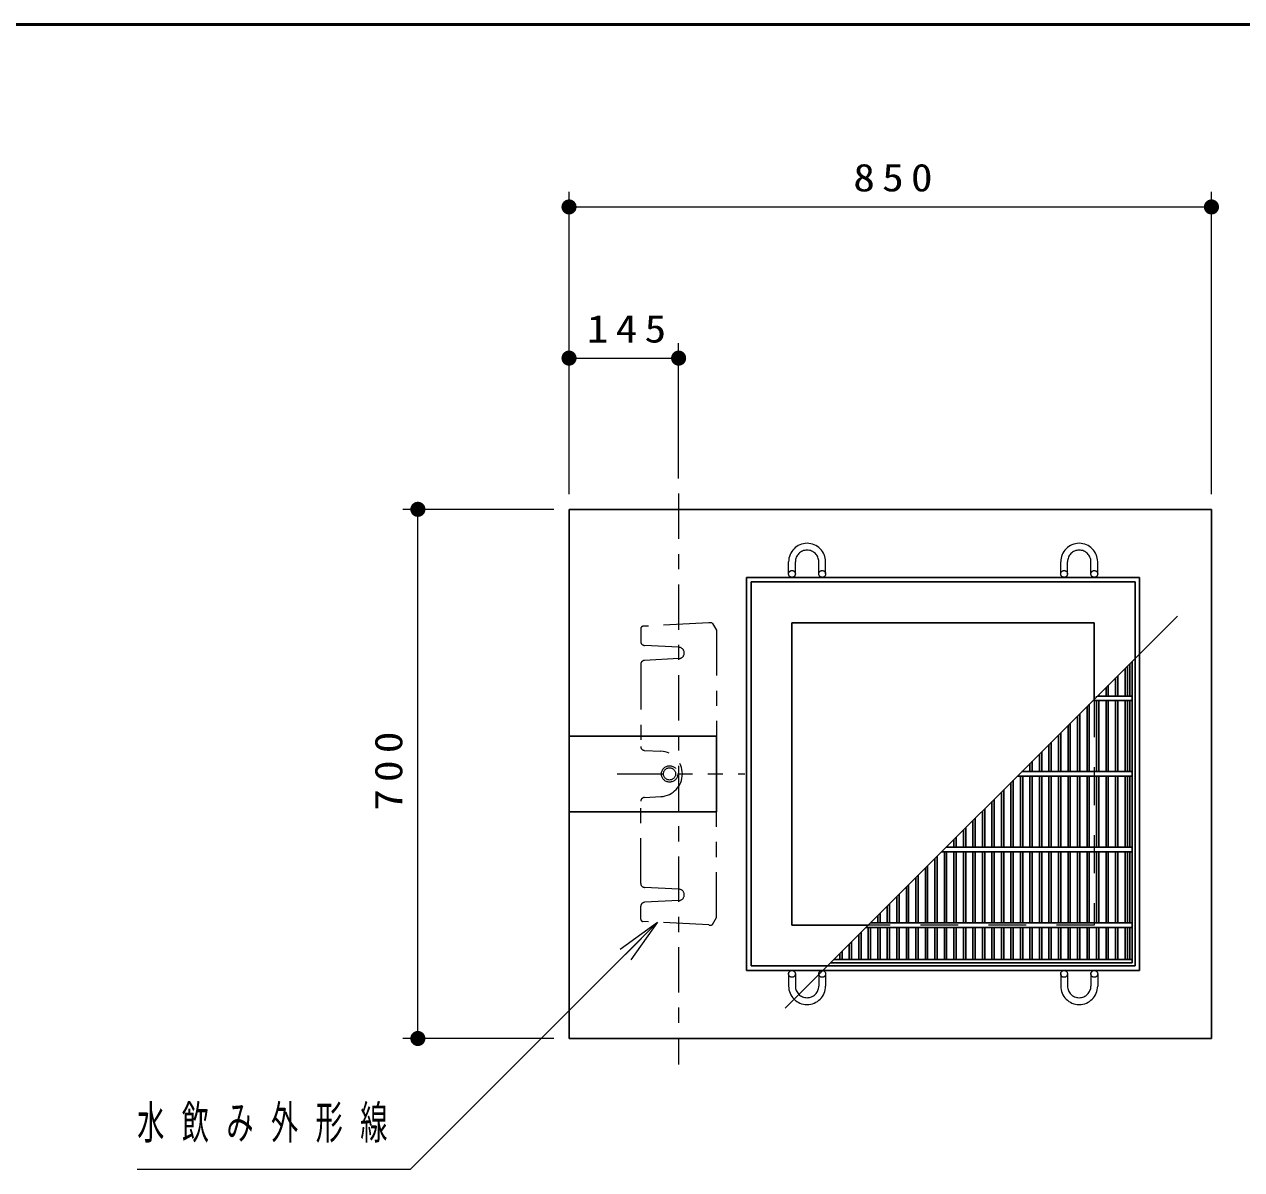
# Model space of a CAD drawing. Units: millimetres on the paper, scale 1:20. Extents: x -365 to 0, y -47 to 257.
# Drawn here: x -235.2 to -154.7, y 181.2 to 257 of the extents above; entities that cross this region are included whole.
import ezdxf

# ---------------------------------------------------------------- set-up
doc = ezdxf.new("R2010")
doc.units = ezdxf.units.MM
for name, pattern in [('USER1', [4.5, 2.5, -2]), ('USER2', [6, 3, -1, 1, -1]), ('USER3', [8, 3, -1, 1, -1, 1, -1])]:
    doc.linetypes.add(name, pattern=pattern)
doc.layers.add('LY_1', color=2, linetype='Continuous', lineweight=25)
doc.layers.add('LY_5', color=7, linetype='Continuous', lineweight=13)
doc.styles.add('ＭＳ ゴシック', font='')
doc.styles.get('ＭＳ ゴシック').set_extended_font_data('MS Gothic')

# ---------------------------------------------------------------- blocks, each defined once
blk = doc.blocks.new('filled_dot')
at = {"color": 0, "linetype": 'Continuous', "lineweight": -2, "const_width": 1.25}
blk.add_lwpolyline([(-0.625, 0, 1), (0.625, 0, 1)], format="xyb", close=True, dxfattribs=at)

msp = doc.modelspace()

# ---------------------------------------------------------------- linework, layer by layer
at = {"layer": 'LY_1', "color": 7, "lineweight": 13}
for p, q in [((-199.194, 225.922), (-199.194, 245.922)), ((-156.694, 225.922), (-156.694, 245.922)), ((-199.194, 244.922), (-156.694, 244.922)), ((-199.194, 225.922), (-199.194, 235.922)), ((-191.944, 226.961), (-191.944, 235.922)), ((-199.194, 234.922), (-191.944, 234.922)), ((-200.194, 224.922), (-210.194, 224.922)), ((-209.194, 189.922), (-209.194, 224.922)), ((-195.808, 195.84), (-193.333, 197.607)), ((-193.333, 197.607), (-195.455, 195.486)), ((-193.333, 197.607), (-195.101, 195.132)), ((-200.194, 189.922), (-210.194, 189.922))]:
    msp.add_line(p, q, dxfattribs=at)
at = {"layer": 'LY_1', "color": 7, "linetype": 'USER2', "lineweight": 13}
msp.add_line((-191.944, 225.961), (-191.944, 188.201), dxfattribs=at)
at = {"layer": 'LY_1', "color": 7}
for p, q in [((-199.194, 224.922), (-156.694, 224.922)), ((-199.194, 224.922), (-199.194, 189.922)), ((-156.694, 224.922), (-156.694, 189.922)), ((-187.444, 194.422), (-187.444, 220.422)), ((-187.444, 220.422), (-161.444, 220.422)), ((-187.144, 194.722), (-187.144, 220.122)), ((-187.144, 220.122), (-161.744, 220.122)), ((-161.744, 220.122), (-161.744, 194.722)), ((-161.444, 220.422), (-161.444, 194.422)), ((-184.885, 191.922), (-158.944, 217.862)), ((-184.444, 197.422), (-184.444, 217.422)), ((-184.444, 217.422), (-164.444, 217.422)), ((-164.444, 217.422), (-164.444, 212.362)), ((-179.385, 197.422), (-184.444, 197.422)), ((-161.444, 194.422), (-187.444, 194.422)), ((-161.744, 194.722), (-187.144, 194.722)), ((-199.194, 189.922), (-156.694, 189.922))]:
    msp.add_line(p, q, dxfattribs=at)
at = {"layer": 'LY_1', "color": 7, "linetype": 'USER1', "lineweight": 13}
for p, q in [((-184.669, 220.649), (-184.669, 221.449)), ((-184.219, 220.649), (-184.219, 221.449)), ((-182.669, 220.649), (-182.669, 221.449)), ((-182.219, 220.649), (-182.219, 221.449)), ((-166.669, 220.649), (-166.669, 221.449)), ((-166.219, 220.649), (-166.219, 221.449)), ((-164.669, 220.649), (-164.669, 221.449)), ((-164.219, 220.649), (-164.219, 221.449)), ((-164.444, 212.362), (-164.444, 197.422)), ((-164.444, 197.422), (-179.385, 197.422)), ((-184.669, 194.194), (-184.669, 193.394)), ((-184.219, 194.194), (-184.219, 193.394)), ((-182.669, 194.194), (-182.669, 193.394)), ((-182.219, 194.194), (-182.219, 193.394)), ((-166.669, 194.194), (-166.669, 193.394)), ((-166.219, 194.194), (-166.219, 193.394)), ((-164.669, 194.194), (-164.669, 193.394)), ((-164.219, 194.194), (-164.219, 193.394))]:
    msp.add_line(p, q, dxfattribs=at)
at = {"layer": 'LY_1', "color": 70, "linetype": 'USER3', "lineweight": 13}
for p, q in [((-194.444, 217.035), (-194.444, 216.165)), ((-189.944, 217.414), (-194.302, 217.185)), ((-189.708, 217.372), (-189.444, 216.922)), ((-189.444, 216.922), (-189.444, 207.422)), ((-191.925, 215.796), (-194.207, 215.916)), ((-191.925, 215.047), (-194.207, 214.928)), ((-194.444, 214.678), (-194.444, 209.226)), ((-194.207, 208.977), (-193.116, 208.92)), ((-189.444, 197.922), (-189.444, 207.422)), ((-194.444, 200.165), (-194.444, 205.617)), ((-194.207, 205.866), (-193.116, 205.924)), ((-191.925, 199.796), (-194.207, 199.916)), ((-191.925, 199.047), (-194.207, 198.928)), ((-194.444, 197.808), (-194.444, 198.678)), ((-189.944, 197.43), (-194.302, 197.658)), ((-189.708, 197.471), (-189.444, 197.922))]:
    msp.add_line(p, q, dxfattribs=at)
at = {"layer": 'LY_1', "color": 4}
for p, q in [((-162.409, 214.397), (-162.409, 212.572)), ((-162.259, 214.547), (-162.259, 212.572)), ((-162.094, 214.712), (-162.094, 212.572)), ((-161.944, 214.862), (-161.944, 194.922)), ((-163.038, 213.768), (-163.038, 212.572)), ((-162.888, 213.918), (-162.888, 212.572)), ((-164.147, 212.66), (-164.147, 212.572)), ((-163.667, 213.139), (-163.667, 212.572)), ((-163.517, 213.289), (-163.517, 212.572)), ((-164.926, 211.88), (-164.926, 207.572)), ((-164.776, 212.03), (-164.776, 207.572)), ((-164.535, 212.272), (-161.944, 212.272)), ((-164.297, 212.51), (-164.297, 212.572)), ((-164.297, 212.272), (-164.297, 207.572)), ((-164.235, 212.572), (-161.944, 212.572)), ((-164.147, 212.272), (-164.147, 207.572)), ((-163.667, 212.272), (-163.667, 207.572)), ((-163.517, 212.272), (-163.517, 207.572)), ((-163.038, 212.272), (-163.038, 207.572)), ((-162.888, 212.272), (-162.888, 207.572)), ((-162.409, 212.272), (-162.409, 207.572)), ((-162.259, 212.272), (-162.259, 207.572)), ((-162.094, 212.272), (-162.094, 207.572)), ((-165.555, 211.251), (-165.555, 207.572)), ((-165.405, 211.401), (-165.405, 207.572)), ((-166.184, 210.622), (-166.184, 207.572)), ((-166.034, 210.772), (-166.034, 207.572)), ((-167.292, 209.514), (-167.292, 207.572)), ((-166.813, 209.993), (-166.813, 207.572)), ((-166.663, 210.143), (-166.663, 207.572)), ((-168.071, 208.735), (-168.071, 207.572)), ((-167.921, 208.885), (-167.921, 207.572)), ((-167.442, 209.364), (-167.442, 207.572)), ((-168.7, 208.106), (-168.7, 207.572)), ((-168.55, 208.256), (-168.55, 207.572)), ((-169.808, 206.998), (-169.808, 202.572)), ((-169.535, 207.272), (-161.944, 207.272)), ((-169.329, 207.272), (-169.329, 202.572)), ((-169.235, 207.572), (-161.944, 207.572)), ((-169.179, 207.272), (-169.179, 202.572)), ((-168.7, 207.272), (-168.7, 202.572)), ((-168.55, 207.272), (-168.55, 202.572)), ((-168.071, 207.272), (-168.071, 202.572)), ((-167.921, 207.272), (-167.921, 202.572)), ((-167.442, 207.272), (-167.442, 202.572)), ((-167.292, 207.272), (-167.292, 202.572)), ((-166.813, 207.272), (-166.813, 202.572)), ((-166.663, 207.272), (-166.663, 202.572)), ((-166.184, 207.272), (-166.184, 202.572)), ((-166.034, 207.272), (-166.034, 202.572)), ((-165.555, 207.272), (-165.555, 202.572)), ((-165.405, 207.272), (-165.405, 202.572)), ((-164.926, 207.272), (-164.926, 202.572)), ((-164.776, 207.272), (-164.776, 202.572)), ((-164.297, 207.272), (-164.297, 202.572)), ((-164.147, 207.272), (-164.147, 202.572)), ((-163.667, 207.272), (-163.667, 202.572)), ((-163.517, 207.272), (-163.517, 202.572)), ((-163.038, 207.272), (-163.038, 202.572)), ((-162.888, 207.272), (-162.888, 202.572)), ((-162.409, 207.272), (-162.409, 202.572)), ((-162.259, 207.272), (-162.259, 202.572)), ((-162.094, 207.272), (-162.094, 202.572)), ((-170.588, 206.219), (-170.588, 202.572)), ((-170.438, 206.369), (-170.438, 202.572)), ((-169.958, 206.848), (-169.958, 202.572)), ((-171.217, 205.589), (-171.217, 202.572)), ((-171.067, 205.739), (-171.067, 202.572)), ((-171.846, 204.96), (-171.846, 202.572)), ((-171.696, 205.11), (-171.696, 202.572)), ((-172.954, 203.852), (-172.954, 202.572)), ((-172.475, 204.331), (-172.475, 202.572)), ((-172.325, 204.481), (-172.325, 202.572)), ((-173.733, 203.073), (-173.733, 202.572)), ((-173.583, 203.223), (-173.583, 202.572)), ((-173.104, 203.702), (-173.104, 202.572)), ((-174.535, 202.272), (-161.944, 202.272)), ((-174.362, 202.272), (-174.362, 197.572)), ((-174.235, 202.572), (-161.944, 202.572)), ((-174.212, 202.272), (-174.212, 197.572)), ((-173.733, 202.272), (-173.733, 197.572)), ((-173.583, 202.272), (-173.583, 197.572)), ((-173.104, 202.272), (-173.104, 197.572)), ((-172.954, 202.272), (-172.954, 197.572)), ((-172.475, 202.272), (-172.475, 197.572)), ((-172.325, 202.272), (-172.325, 197.572)), ((-171.846, 202.272), (-171.846, 197.572)), ((-171.696, 202.272), (-171.696, 197.572)), ((-171.217, 202.272), (-171.217, 197.572)), ((-171.067, 202.272), (-171.067, 197.572)), ((-170.588, 202.272), (-170.588, 197.572)), ((-170.438, 202.272), (-170.438, 197.572)), ((-169.958, 202.272), (-169.958, 197.572)), ((-169.808, 202.272), (-169.808, 197.572)), ((-169.329, 202.272), (-169.329, 197.572)), ((-169.179, 202.272), (-169.179, 197.572)), ((-168.7, 202.272), (-168.7, 197.572)), ((-168.55, 202.272), (-168.55, 197.572)), ((-168.071, 202.272), (-168.071, 197.572)), ((-167.921, 202.272), (-167.921, 197.572)), ((-167.442, 202.272), (-167.442, 197.572)), ((-167.292, 202.272), (-167.292, 197.572)), ((-166.813, 202.272), (-166.813, 197.572)), ((-166.663, 202.272), (-166.663, 197.572)), ((-166.184, 202.272), (-166.184, 197.572)), ((-166.034, 202.272), (-166.034, 197.572)), ((-165.555, 202.272), (-165.555, 197.572)), ((-165.405, 202.272), (-165.405, 197.572)), ((-164.926, 202.272), (-164.926, 197.572)), ((-164.776, 202.272), (-164.776, 197.572)), ((-164.297, 202.272), (-164.297, 197.572)), ((-164.147, 202.272), (-164.147, 197.572)), ((-163.667, 202.272), (-163.667, 197.572)), ((-163.517, 202.272), (-163.517, 197.572)), ((-163.038, 202.272), (-163.038, 197.572)), ((-162.888, 202.272), (-162.888, 197.572)), ((-162.409, 202.272), (-162.409, 197.572)), ((-162.259, 202.272), (-162.259, 197.572)), ((-162.094, 202.272), (-162.094, 197.572)), ((-175.47, 201.336), (-175.47, 197.572)), ((-174.991, 201.815), (-174.991, 197.572)), ((-174.841, 201.965), (-174.841, 197.572)), ((-176.249, 200.557), (-176.249, 197.572)), ((-176.099, 200.707), (-176.099, 197.572)), ((-175.62, 201.186), (-175.62, 197.572)), ((-176.879, 199.928), (-176.879, 197.572)), ((-176.729, 200.078), (-176.729, 197.572)), ((-177.508, 199.298), (-177.508, 197.572)), ((-177.358, 199.448), (-177.358, 197.572)), ((-178.616, 198.19), (-178.616, 197.572)), ((-178.137, 198.669), (-178.137, 197.572)), ((-177.987, 198.819), (-177.987, 197.572)), ((-179.235, 197.572), (-161.944, 197.572)), ((-178.766, 198.04), (-178.766, 197.572)), ((-180.024, 196.782), (-180.024, 195.147)), ((-179.874, 196.932), (-179.874, 195.147)), ((-179.535, 197.272), (-161.944, 197.272)), ((-179.395, 197.272), (-179.395, 195.147)), ((-179.245, 197.272), (-179.245, 195.147)), ((-178.766, 197.272), (-178.766, 195.147)), ((-178.616, 197.272), (-178.616, 195.147)), ((-178.137, 197.272), (-178.137, 195.147)), ((-177.987, 197.272), (-177.987, 195.147)), ((-177.508, 197.272), (-177.508, 195.147)), ((-177.358, 197.272), (-177.358, 195.147)), ((-176.879, 197.272), (-176.879, 195.147)), ((-176.729, 197.272), (-176.729, 195.147)), ((-176.249, 197.272), (-176.249, 195.147)), ((-176.099, 197.272), (-176.099, 195.147)), ((-175.62, 197.272), (-175.62, 195.147)), ((-175.47, 197.272), (-175.47, 195.147)), ((-174.991, 197.272), (-174.991, 195.147)), ((-174.841, 197.272), (-174.841, 195.147)), ((-174.362, 197.272), (-174.362, 195.147)), ((-174.212, 197.272), (-174.212, 195.147)), ((-173.733, 197.272), (-173.733, 195.147)), ((-173.583, 197.272), (-173.583, 195.147)), ((-173.104, 197.272), (-173.104, 195.147)), ((-172.954, 197.272), (-172.954, 195.147)), ((-172.475, 197.272), (-172.475, 195.147)), ((-172.325, 197.272), (-172.325, 195.147)), ((-171.846, 197.272), (-171.846, 195.147)), ((-171.696, 197.272), (-171.696, 195.147)), ((-171.217, 197.272), (-171.217, 195.147)), ((-171.067, 197.272), (-171.067, 195.147)), ((-170.588, 197.272), (-170.588, 195.147)), ((-170.438, 197.272), (-170.438, 195.147)), ((-169.958, 197.272), (-169.958, 195.147)), ((-169.808, 197.272), (-169.808, 195.147)), ((-169.329, 197.272), (-169.329, 195.147)), ((-169.179, 197.272), (-169.179, 195.147)), ((-168.7, 197.272), (-168.7, 195.147)), ((-168.55, 197.272), (-168.55, 195.147)), ((-168.071, 197.272), (-168.071, 195.147)), ((-167.921, 197.272), (-167.921, 195.147)), ((-167.442, 197.272), (-167.442, 195.147)), ((-167.292, 197.272), (-167.292, 195.147)), ((-166.813, 197.272), (-166.813, 195.147)), ((-166.663, 197.272), (-166.663, 195.147)), ((-166.184, 197.272), (-166.184, 195.147)), ((-166.034, 197.272), (-166.034, 195.147)), ((-165.555, 197.272), (-165.555, 195.147)), ((-165.405, 197.272), (-165.405, 195.147)), ((-164.926, 197.272), (-164.926, 195.147)), ((-164.776, 197.272), (-164.776, 195.147)), ((-164.297, 197.272), (-164.297, 195.147)), ((-164.147, 197.272), (-164.147, 195.147)), ((-163.667, 197.272), (-163.667, 195.147)), ((-163.517, 197.272), (-163.517, 195.147)), ((-163.038, 197.272), (-163.038, 195.147)), ((-162.888, 197.272), (-162.888, 195.147)), ((-162.409, 197.272), (-162.409, 195.147)), ((-162.259, 197.272), (-162.259, 195.147)), ((-162.094, 197.272), (-162.094, 195.147)), ((-180.653, 196.153), (-180.653, 195.147)), ((-180.503, 196.303), (-180.503, 195.147)), ((-161.944, 194.922), (-181.885, 194.922)), ((-181.66, 195.147), (-161.944, 195.147)), ((-181.282, 195.524), (-181.282, 195.147)), ((-181.132, 195.674), (-181.132, 195.147))]:
    msp.add_line(p, q, dxfattribs=at)
at = {"layer": 'LY_1', "color": 3}
for p, q in [((-199.194, 209.922), (-189.444, 209.922)), ((-189.444, 204.922), (-189.444, 209.922)), ((-199.194, 204.922), (-189.444, 204.922))]:
    msp.add_line(p, q, dxfattribs=at)
at = {"layer": 'LY_1', "color": 7, "linetype": 'USER3', "lineweight": 13}
msp.add_line((-196.015, 207.422), (-187.564, 207.422), dxfattribs=at)
at = {"layer": 'LY_1', "color": 7, "lineweight": 13}
msp.add_lwpolyline([(-193.333, 197.607), (-209.693, 181.247), (-227.766, 181.247)], dxfattribs=at)
at = {"layer": 'LY_1', "color": 7, "linetype": 'USER1', "lineweight": 13}
for centre in [(-184.444, 220.649), (-182.444, 220.649), (-166.444, 220.649), (-164.444, 220.649), (-184.444, 194.194), (-182.444, 194.194), (-166.444, 194.194), (-164.444, 194.194)]:
    msp.add_circle(centre, 0.225, dxfattribs=at)
at = {"layer": 'LY_1', "color": 4, "linetype": 'USER3', "lineweight": 13}
for radius in [0.542, 0.403]:
    msp.add_circle((-192.544, 207.422), radius, dxfattribs=at)
at = {"layer": 'LY_1', "color": 7, "linetype": 'USER1', "lineweight": 13}
for centre, radius, start, end in [((-183.444, 221.449), 1.225, 90, 180), ((-183.444, 221.449), 1.225, 0, 90), ((-165.444, 221.449), 1.225, 90, 180), ((-165.444, 221.449), 1.225, 0, 90), ((-183.444, 221.449), 0.775, 90, 180), ((-183.444, 221.449), 0.775, 0, 90), ((-165.444, 221.449), 0.775, 90, 180), ((-165.444, 221.449), 0.775, 0, 90), ((-183.444, 193.394), 1.225, 180, 270), ((-183.444, 193.394), 0.775, 180, 270), ((-183.444, 193.394), 0.775, 270, 0), ((-183.444, 193.394), 1.225, 270, 0), ((-165.444, 193.394), 1.225, 180, 270), ((-165.444, 193.394), 0.775, 180, 270), ((-165.444, 193.394), 1.225, 270, 0), ((-165.444, 193.394), 0.775, 270, 0)]:
    msp.add_arc(centre, radius, start, end, dxfattribs=at)
at = {"layer": 'LY_1', "color": 70, "linetype": 'USER3', "lineweight": 13}
for centre, radius, start, end in [((-194.294, 217.035), 0.15, 93, 180), ((-189.436, 209.422), 8.008, 92.59548, 93.63784), ((-189.794, 217.322), 0.1, 30.34143, 92.59548), ((-194.194, 216.165), 0.25, 180, 267), ((-191.944, 215.422), 0.375, 273, 87), ((-194.194, 214.678), 0.25, 93, 180), ((-194.194, 209.226), 0.25, 180, 267), ((-193.194, 207.422), 1.5, 273, 87), ((-194.194, 205.617), 0.25, 93, 180), ((-194.194, 200.165), 0.25, 180, 267), ((-191.944, 199.422), 0.375, 273, 87), ((-194.194, 198.678), 0.25, 93, 180), ((-194.294, 197.808), 0.15, 180, 267), ((-189.436, 205.422), 8.008, 266.36215, 267.40452), ((-189.794, 197.522), 0.1, 267.40452, 329.65857)]:
    msp.add_arc(centre, radius, start, end, dxfattribs=at)
at = {"layer": 'LY_5', "lineweight": 50}
msp.add_line((0, 257), (-365, 257), dxfattribs=at)

# ---------------------------------------------------------------- block references
at = {"layer": 'LY_1', "color": 7, "lineweight": 13, "xscale": 0.4, "yscale": 0.4}
for p in [(-199.194, 244.922), (-199.194, 234.922)]:
    msp.add_blockref('filled_dot', p, dxfattribs=at)
for p, rotation in [((-156.694, 244.922), 180), ((-191.944, 234.922), 180), ((-209.194, 224.922), 270), ((-209.194, 189.922), 90)]:
    msp.add_blockref('filled_dot', p, dxfattribs=dict(at, rotation=rotation))

# ---------------------------------------------------------------- texts
at = {"layer": 'LY_1', "color": 7, "style": 'ＭＳ ゴシック'}
for s, insert, char_height, attachment_point in [('\\T1.33;\\W1.15;850', (-177.529, 245.922), 1.833, 8), ('\\T1.33;\\W1.15;145', (-195.153, 235.922), 1.833, 8), ('\\T1.64;\\W0.6;水飲み外形線', (-227.766, 184.247), 2.199, 4)]:
    msp.add_mtext(s, dxfattribs=dict(at, insert=insert, char_height=char_height, attachment_point=attachment_point))
at = {"layer": 'LY_1', "color": 7, "insert": (-210.194, 207.838), "char_height": 1.833, "attachment_point": 8, "rotation": 90, "style": 'ＭＳ ゴシック'}
msp.add_mtext('\\T1.33;\\W1.15;700', dxfattribs=at)

doc.saveas('drawing.dxf')
